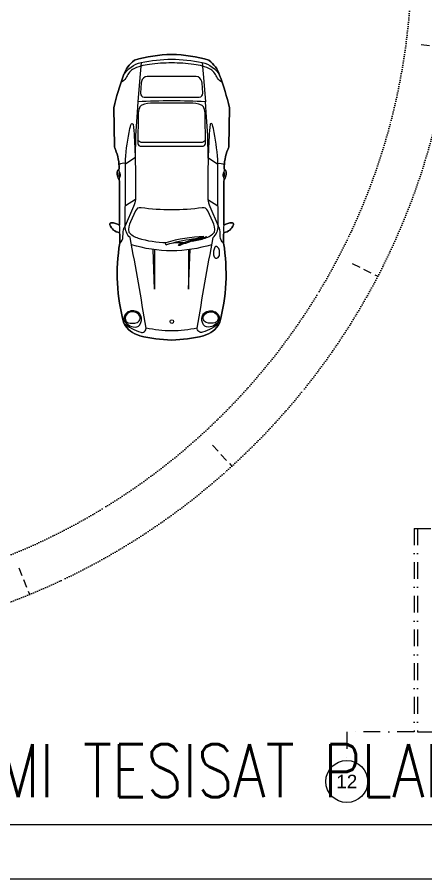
# Model space of a CAD drawing. Extents: x -9059 to 11889, y -1514 to 6575.
# Drawn here: x 3334 to 3940, y 0 to 1281 of the extents above; entities that cross this region are included whole.
import ezdxf
from ezdxf.enums import TextEntityAlignment as Align

# ---------------------------------------------------------------- set-up
doc = ezdxf.new("R2010")
doc.units = 0
doc.header["$LTSCALE"] = 25
doc.header["$MEASUREMENT"] = 0
for name, pattern in [('DASHDOT', [1, 0.5, -0.25, 0, -0.25]), ('DOT2', [0.125, 0, -0.125]), ('HIDDEN', [0.375, 0.25, -0.125])]:
    doc.linetypes.add(name, pattern=pattern)
doc.layers.get('0').update_dxf_attribs({"color": 9, "lineweight": 9})
for name, color, linetype, lineweight in [('04', 9, 'Continuous', 9), ('20', 9, 'DOT2', 9), ('24', 9, 'DASHDOT', 9), ('40A', 9, 'Continuous', 9), ('E-YAZI', 7, 'Continuous', 30)]:
    doc.layers.add(name, color=color, linetype=linetype, lineweight=lineweight)
doc.styles.add('$1$Arial', font='arial.ttf', dxfattribs={"height": 2.5})
doc.styles.add('E-YAZI', font='txttw.shx')

# ---------------------------------------------------------------- blocks, each defined once
blk = doc.blocks.new('prs-plan')
for points in [[(325, 0, 0.073985), (239, 554, 0.153936), (16, 714, 0.035069), (-466, 860), (-1037, 850, 0.080758), (-1089, 837, -0.111291), (-1375, 782, 0.222022), (-1420, 809, 0.155977), (-1555, 777), (-2211, 777, 0.115278), (-2175, 896, 0.541385), (-2206, 919, 0.273922), (-2323, 777, -0.044974), (-2479, 773, 0.105774), (-3667, 713, 0.212201), (-3856, 472, 0.055723), (-3920, 0, 0.055723), (-3856, -472, 0.212201), (-3667, -713, 0.105774), (-2479, -773, -0.044974), (-2323, -777, 0.273922), (-2206, -919, 0.541385), (-2175, -896, 0.115278), (-2211, -777), (-1555, -777, 0.155977), (-1420, -809, 0.222022), (-1375, -782, -0.111291), (-1089, -837, 0.080758), (-1037, -850), (-466, -860, 0.035069), (16, -714, 0.153936), (239, -554, 0.073985)], [(16, -714, -0.035069), (-466, -860), (-1037, -850, -0.080758), (-1089, -837, 0.111291), (-1375, -782, -0.231444), (-1423, -809, -0.153464), (-1555, -777), (-2211, -777, -0.115278), (-2175, -896, -0.541385), (-2206, -919, -0.273922), (-2323, -777, 0.044974), (-2479, -773, -0.105774), (-3667, -713, -0.212201), (-3856, -472, -0.055723), (-3920, 0, -0.055723), (-3856, 472, -0.212201), (-3667, 713, -0.105774), (-2479, 773, 0.044974), (-2323, 777, -0.273922), (-2206, 919, -0.541385), (-2175, 896, -0.115278), (-2211, 777), (-1555, 777, -0.153464), (-1423, 809, -0.231444), (-1375, 782, 0.111291), (-1089, 837, -0.080758), (-1037, 850), (-466, 860, -0.035069), (16, 714, -0.153936), (239, 554, -0.073985), (325, 0, -0.073985), (239, -554, -0.153936)], [(-3507, 501, 0.318262), (-3515, 669, 0.336631), (-3640, 702, 0.107863), (-3709, 621, 0.176217), (-3724, 519, 0.204198), (-3692, 473, 0.234058), (-3559, 459, 0.162353)], [(-3534, 494, 0.163341), (-3500, 577, 0.213722), (-3531, 661, 0.243766), (-3617, 689, 0.291481), (-3662, 649, 0.158425), (-3657, 514, 0.556548)], [(-1039, 0), (-1039, -452, 0.388823), (-996, -505), (-571, -500, 0.078172), (-465, -479, 0.196108), (-427, -443, 0.096829), (-399, -274), (-399, 0), (-399, 274, 0.096829), (-427, 443, 0.196108), (-465, 479, 0.078172), (-571, 500), (-996, 505, 0.388823), (-1039, 452)], [(-310, 0), (-310, -411, 0.407574), (-250, -463), (-171, -461, 0.03281), (-76, -447, 0.311096), (0, -366), (0, 0), (0, 366, 0.311096), (-76, 447, 0.03281), (-171, 461), (-250, 463, 0.407574), (-310, 411)], [(-2381, -481, 0.066931), (-2474, 85, 1.115799), (-2500, 74, -0.036962), (-2415, -309, 0.02456)], [(-2496, -110, -0.043566), (-2383, -521, -0.084927), (-2410, -455, 0.037508), (-2512, -123, -1.353737)], [(-3507, -501, -0.318262), (-3515, -669, -0.336631), (-3640, -702, -0.107863), (-3709, -621, -0.176217), (-3724, -519, -0.204198), (-3692, -473, -0.234058), (-3559, -459, -0.162353)], [(-3534, -494, -0.163341), (-3500, -577, -0.213722), (-3531, -661, -0.243766), (-3617, -689, -0.291481), (-3662, -649, -0.158425), (-3657, -514, -0.556548)], [(-2530, -669, 0.383263), (-2540, -641, 0.054412), (-2600, -623, 0.109062), (-2669, -625, 0.400423), (-2701, -674, 0.320332), (-2644, -712, 0.05979), (-2571, -708, 0.197788)]]:
    blk.add_lwpolyline(points, format="xyb", close=True)
for points in [[(-2479, 773, 0.242846), (-2380, 724, -0.066443), (-2247, 708, 0.284222), (-2222, 692, 0.284222)], [(-1295, 688, 0.192613), (-1311, 783, 0.192613)], [(-3667, 713, 0.101535), (-3804, 461, 0.52292), (-3741, 381, 0.007101), (-2397, 618, -0.204495), (-2222, 692), (-1644, 685), (-1295, 688, -0.038718), (-833, 633, -0.010841), (-718, 608, -0.648), (-711, 571, -0.015753), (-1092, 548, -0.014486), (-1829, 539, -0.071916), (-1933, 566), (-2222, 692)], [(-2449, -305, 0.031083), (-2404, -500, 0.14503), (-2314, -637, 0.190771), (-2163, -611), (-2000, -537, 0.400838), (-1954, -456, -0.031829), (-1985, 0, -0.031829), (-1954, 456, 0.400838), (-2000, 537), (-2163, 611, 0.190771), (-2314, 637, 0.14503), (-2404, 500, 0.06672), (-2471, 77)], [(-84, -751, -0.178742), (-28, -682, 0.128631), (105, -582, 0.089194), (178, -330, 0.036776), (200, 0, 0.036776), (178, 330, 0.089194), (105, 582, 0.128631), (-28, 682, -0.178742), (-84, 751)], [(16, 714, -0.211518), (208, 453, -0.047818), (256, 0, -0.047818), (208, -453, -0.211518), (16, -714, -0.211518)], [(-2502, -598, -0.070312), (-2595, 0, -0.070312), (-2502, 598)], [(-1214, -544), (-880, -536), (-607, -518), (-378, -504, 0.016855), (-365, 0, 0.016855), (-378, 504), (-607, 518), (-880, 536), (-1214, 544)], [(-943, -504, -0.278411), (-984, -432), (-984, 0), (-984, 432, -0.278411), (-943, 504)], [(-3741, -381, -0.051873), (-3784, 0, -0.051873), (-3741, 381)], [(-2472, -27, 0.027717), (-2463, -205, 0.14503)], [(-3667, -713, -0.101535), (-3804, -461, -0.52292), (-3741, -381, -0.007101), (-2397, -618, 0.204495), (-2222, -692), (-1644, -685), (-1295, -688, 0.038718), (-833, -633, 0.010841), (-718, -608, 0.648), (-711, -571, 0.015753), (-1092, -548, 0.014486), (-1829, -539, 0.071916), (-1933, -566), (-2222, -692)], [(-2479, -773, -0.242846), (-2380, -724, 0.066443), (-2247, -708, -0.284222), (-2222, -692, -0.284222)], [(-1295, -688, -0.192613), (-1311, -783, -0.192613)]]:
    blk.add_lwpolyline(points, format="xyb")
for points in [[(-1829, 539), (-1926, 688)], [(-1210, 548), (-1305, 688)], [(208, 453), (-77, 479), (-378, 504)], [(-2577, 253), (-3163, 253), (-2574, 273)], [(-2577, -253), (-3163, -253), (-2574, -273)], [(208, -453), (-77, -479), (-378, -504)], [(-1829, -539), (-1926, -688)], [(-1210, -548), (-1305, -688)]]:
    blk.add_lwpolyline(points)
blk.add_circle((-3645, -2), 26.6)
for centre, radius, start, end in [((-2267, 1072), 300, 259.298, 280.702), ((-1480, 1337), 564, 262.3343, 268.0614), ((-1459, 726), 61.9, 53.34, 130.5245), ((-1462, 820), 60, 231.9068, 311.9577), ((-1480, 1337), 564, 275.8996, 280.6987), ((-1462, -820), 60, 48.0423, 128.0932), ((-2267, -1072), 300, 79.298, 100.702), ((-1480, -1337), 564, 91.9386, 97.6657), ((-1459, -726), 61.9, 229.4755, 306.66), ((-1480, -1337), 564, 79.3013, 84.1004)]:
    blk.add_arc(centre, radius, start, end)
blk = doc.blocks.new('$0$0_aks')
at = {"linetype": 'Continuous'}
blk.add_circle((0, 0), 3.12, dxfattribs=at)
at = {"style": '$1$Arial'}
blk.add_attdef('AKS', text='', height=2.5, dxfattribs=at).set_placement((0, 0), align=Align.MIDDLE_CENTER)
blk = doc.blocks.new('AKS')
at = {"layer": '24', "ltscale": 2}
for points in [[(3905.1, 505.9), (3905.1, 203.4), (3805.1, 203.4), (3805.1, 160.8)], [(3905.1, 505.9), (4585.1, 505.9)], [(3910.1, 505.9), (3910.1, 203.4), (4010.1, 203.4), (4010.1, 160.8)]]:
    blk.add_lwpolyline(points, dxfattribs=at)
at = {"layer": '24'}
ref = blk.add_blockref('$0$0_aks', (3805.1, 129.6), dxfattribs=dict(at, xscale=10, yscale=10, zscale=10))
ref.add_attrib('AKS', '12', dxfattribs={"layer": '0', "height": 20, "style": '$1$Arial'}).set_placement((3805.1, 129.6), align=Align.MIDDLE_CENTER)

msp = doc.modelspace()

# ---------------------------------------------------------------- linework, layer by layer
at = {"layer": '20'}
msp.add_lwpolyline([(3004.06, 347.61), (3004.06, 632.12), (3069.06, 632.14), (3069.12, 417.52, 0.3674516), (3919.06, 1315.86), (3919.26, 2309.12), (3984.06, 2309.12), (3983.83, 1313.52, -0.388173), (3004.06, 347.61, -142.7307254)], format="xyb", dxfattribs=at)
at = {"layer": '20', "linetype": 'HIDDEN', "ltscale": 2}
for points in [[(3934.68, 1240.2), (3976.87, 1235.56)], [(3832.14, 914.88), (3869.46, 896.15)], [(3624.14, 644.65), (3653.03, 613.49)], [(3336, 462.34), (3352.11, 423.02)]]:
    msp.add_lwpolyline(points, dxfattribs=at)
at = {"layer": '40A'}
for points in [[(5944, 4205), (-1, 4205), (-1, 0), (5944, 0)], [(5404.06, 80), (79, 80), (79, 4125), (5404.06, 4125)]]:
    msp.add_lwpolyline(points, close=True, dxfattribs=at)

# ---------------------------------------------------------------- block references
msp.add_blockref('AKS', (19, 15))
at = {"layer": '04', "xscale": 0.1, "yscale": 0.1, "zscale": 0.1, "rotation": 90}
msp.add_blockref('prs-plan', (3563.56, 1192.87), dxfattribs=at)

# ---------------------------------------------------------------- texts
at = {"layer": 'E-YAZI', "color": 4, "style": 'E-YAZI', "width": 0.8}
msp.add_text('ZEMIN KAT TELEFON-DATA-CCTV SISTEMI TESISAT PLANI', height=78.4, dxfattribs=at).set_placement((1655.09, 121.56))

doc.saveas('drawing.dxf')
